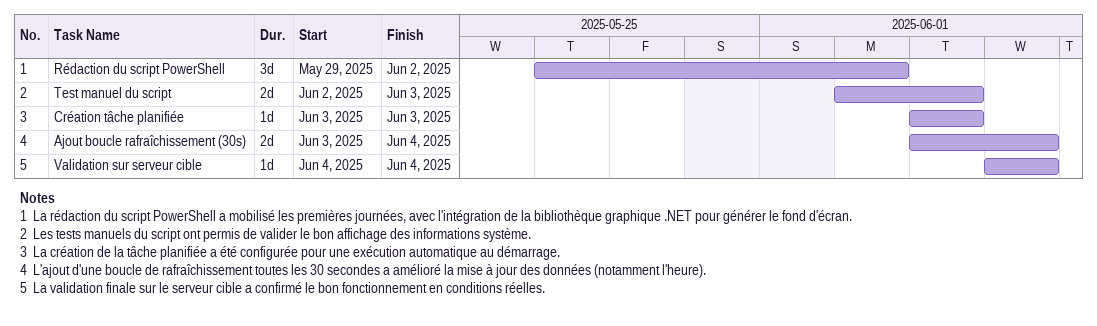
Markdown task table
| ID | Task | Duration | Start | Finish |
|---|---|---|---|---|
| 1 | Rédaction du script PowerShell | 3d | 2025-05-29 | 2025-06-02 |
| 2 | Test manuel du script | 2d | 2025-06-02 | 2025-06-03 |
| 3 | Création tâche planifiée | 1d | 2025-06-03 | 2025-06-03 |
| 4 | Ajout boucle rafraîchissement (30s) | 2d | 2025-06-03 | 2025-06-04 |
| 5 | Validation sur serveur cible | 1d | 2025-06-04 | 2025-06-04 |

Notes
- 1: La rédaction du script PowerShell a mobilisé les premières journées, avec l'intégration de la bibliothèque graphique .NET pour générer le fond d'écran.
- 2: Les tests manuels du script ont permis de valider le bon affichage des informations système.
- 3: La création de la tâche planifiée a été configurée pour une exécution automatique au démarrage.
- 4: L'ajout d'une boucle de rafraîchissement toutes les 30 secondes a amélioré la mise à jour des données (notamment l'heure).
- 5: La validation finale sur le serveur cible a confirmé le bon fonctionnement en conditions réelles.
